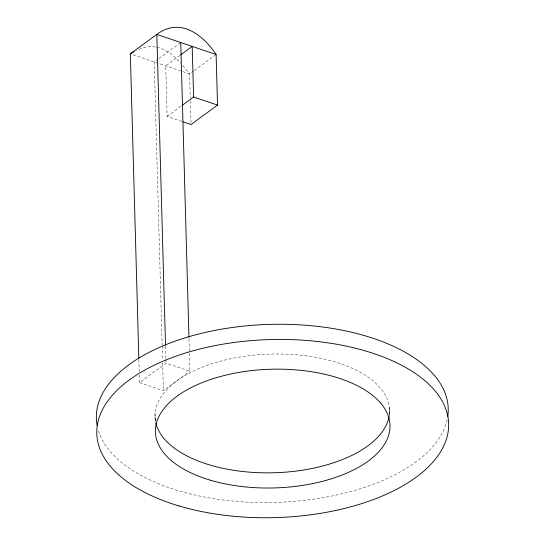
<?xml version="1.0" encoding="UTF-8"?>
<svg xmlns="http://www.w3.org/2000/svg" width="545" height="545" viewBox="0 0 545 545"><rect width="100%" height="100%" fill="white"/><g stroke="black" fill="none" stroke-linecap="round" stroke-linejoin="round"><path stroke-width="0.41" stroke-dasharray="2.73 2.04" d="M158.309 58.962L154.235 61.953L162.138 344.849M158.99 58.465L180.729 42.517M179.973 55.379L165.707 65.843L167.124 116.419L182.262 121.555M193.693 70.952L189.612 73.943L130.33 53.846M194.367 70.455L216.106 54.507M167.124 116.419L181.39 105.955M139.295 374.974L139.513 382.617L166.007 363.188L189.912 371.288L188.986 338.159M139.513 382.617L163.418 390.724L189.912 371.288M138.859 49.391C144.309 47.17 150.338 45.978 156.19 47.088M156.865 47.183C166.532 49.302 174.25 56.128 180.77 63.206M182.82 65.536L189.612 73.943L190.273 97.548M389.546 409.499L389.784 417.926M389.341 407.169L389.566 415.801M190.369 100.92L191.029 124.526M165.53 346.198L165.884 358.937M165.912 359.789L166.007 363.188M162.158 345.7L162.539 359.291M162.635 362.691L163.418 390.724M155.08 413.553L155.325 423.036M155.025 417.334L155.216 424.078M138.873 359.68L139.2 371.574M447.118 419.807A175.994 89.06 -1.6 0 1 274.646 502.442A175.994 89.06 -1.6 0 1 98.052 429.426M155.468 421.19A117.332 59.371 -1.6 0 1 271.826 354.032A117.332 59.371 -1.6 0 1 389.191 415.862"/><path stroke-width="0.82" d="M138.825 357.983L130.33 53.846L156.824 34.417C179.939 16.984 202.726 34.498 216.106 54.507L217.523 105.09L191.029 124.526L183.059 121.821M180.654 54.882L192.201 46.407L193.618 96.99L182.064 105.458M130.33 53.846L134.002 51.741M216.106 54.507L156.824 34.417L165.51 345.346M193.618 96.99L217.523 105.09M180.729 42.517L188.965 337.307M97.16 425.625A175.994 89.06 -1.6 0 1 270.259 324.377A175.994 89.06 -1.6 0 1 447.765 416.291M388.973 417.054A117.332 59.371 -1.6 0 1 273.849 472.767A117.332 59.371 -1.6 0 1 155.965 423.465M210.179 480.138A117.332 59.371 -1.6 0 0 389.92 428.452A117.332 59.371 -1.6 0 0 218.034 377.181A117.332 59.371 -1.6 0 0 210.179 480.138M178.917 505.91A175.994 89.06 -1.6 0 0 448.528 428.377A175.994 89.06 -1.6 0 0 190.696 351.477A175.994 89.06 -1.6 0 0 178.917 505.91"/></g></svg>
